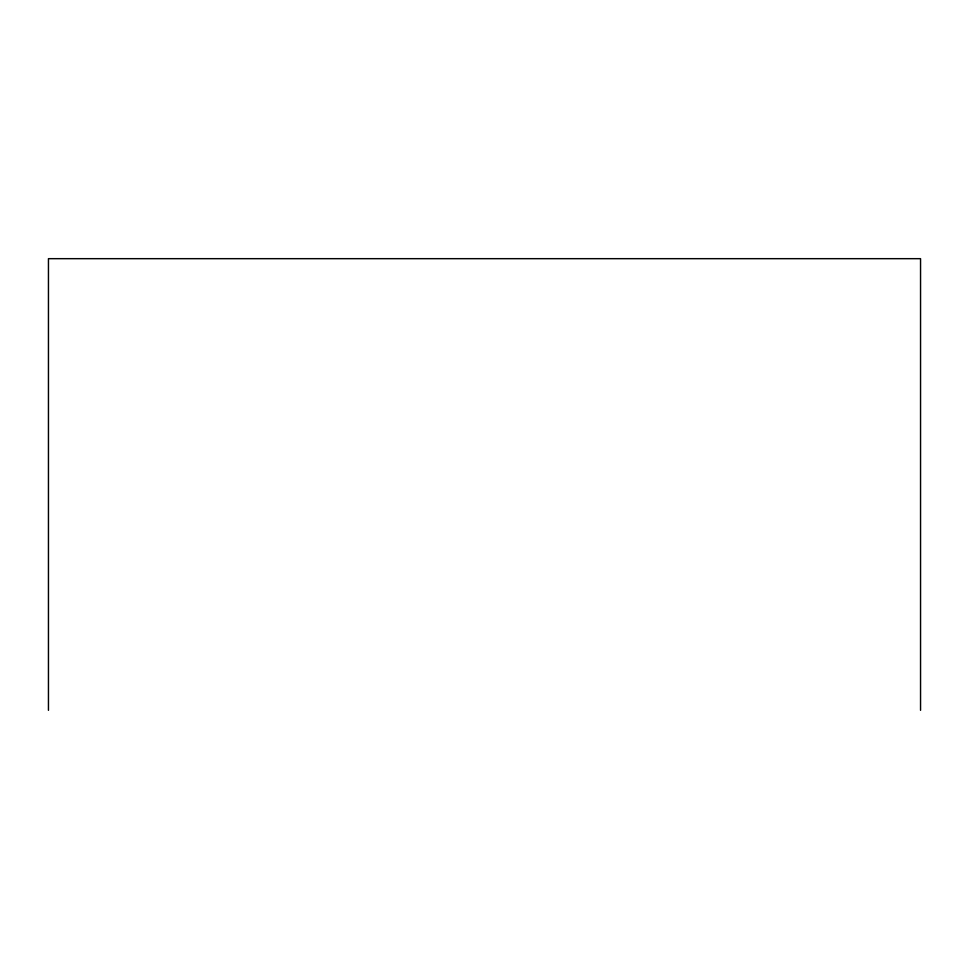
<?xml version="1.0" encoding="UTF-8"?>
<svg xmlns="http://www.w3.org/2000/svg" width="969" height="969" viewBox="0 0 969 969"><rect width="100%" height="100%" fill="white"/><g stroke="black" fill="none" stroke-linecap="round" stroke-linejoin="round"><path stroke-width="1.45" d="M920.55 710.325L920.55 258.675L48.45 258.675L48.45 710.325"/></g></svg>
